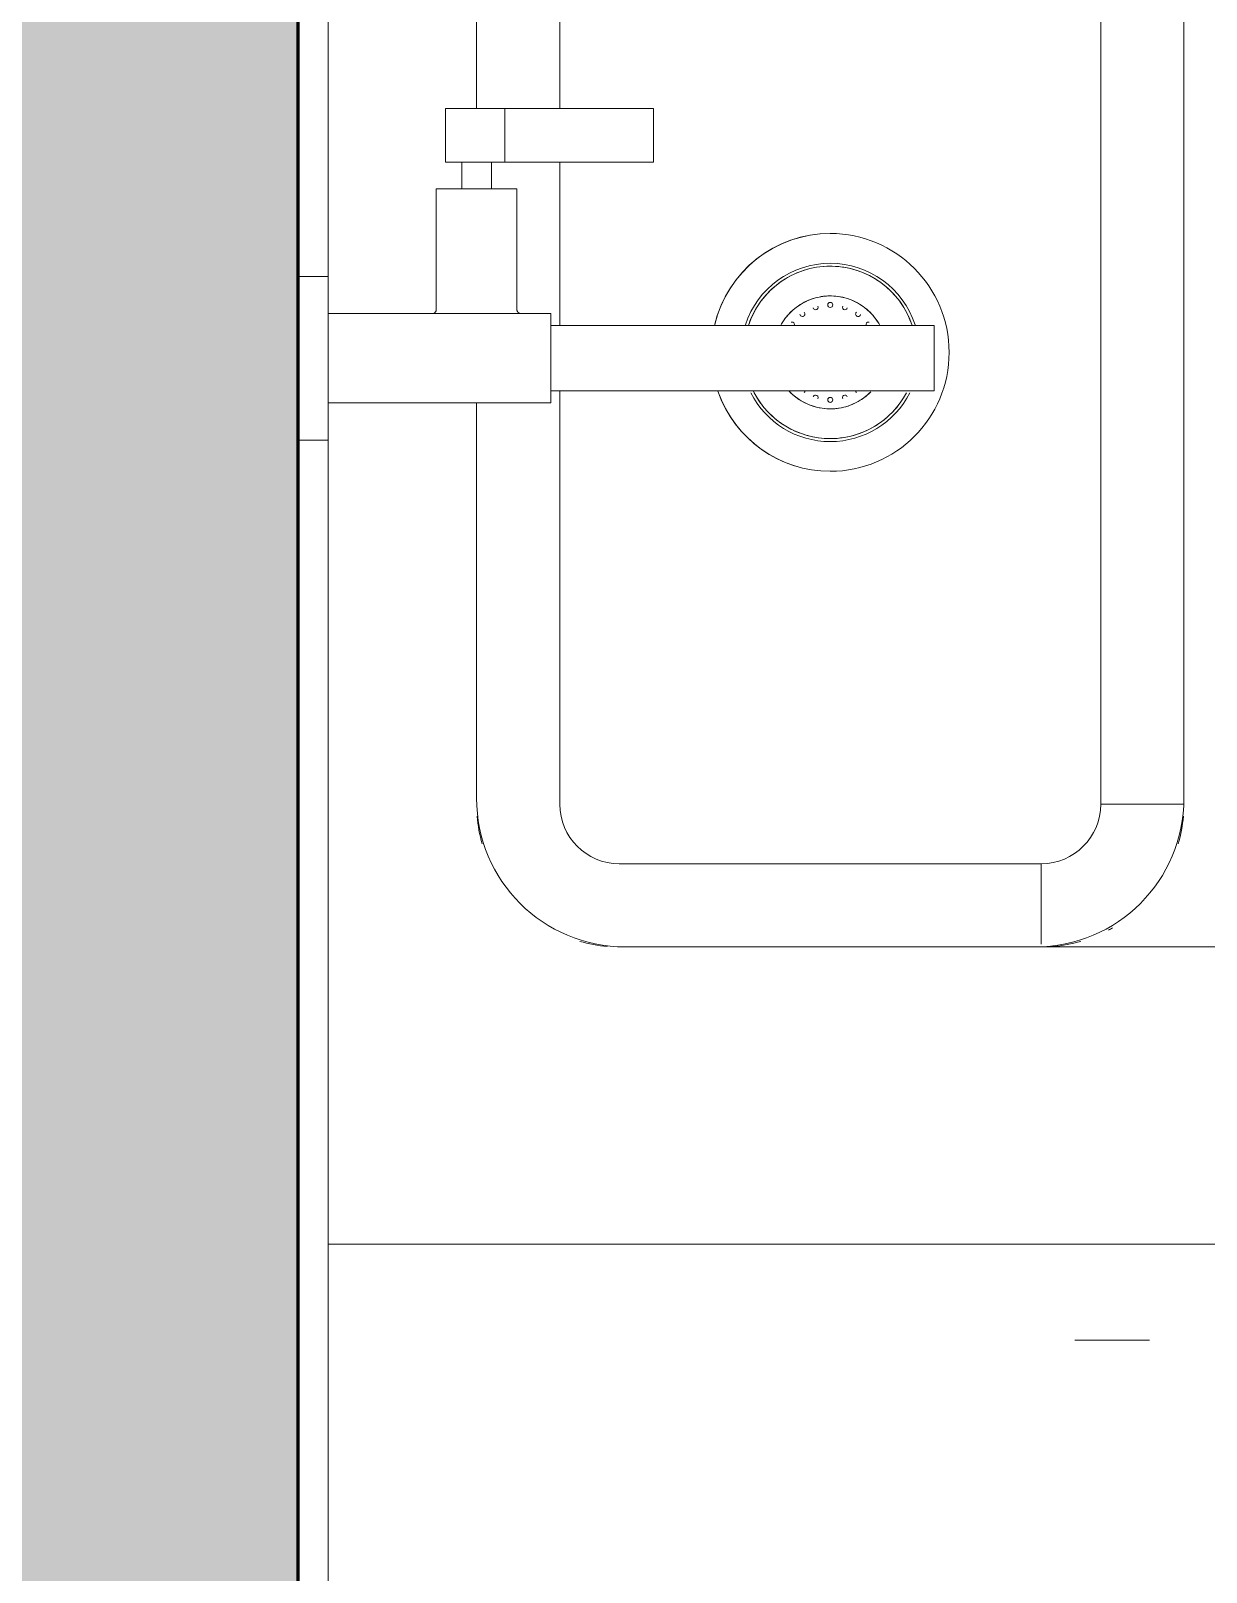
# Model space of a CAD drawing. Header units: millimetres. Extents: x -11245 to 9283, y -22520 to -3800.
# Drawn here: x -7155 to -6759, y -18370 to -17851 of the extents above; entities that cross this region are included whole.
import ezdxf

# ---------------------------------------------------------------- set-up
doc = ezdxf.new("R2010")
doc.units = ezdxf.units.MM
for name, color, linetype, lineweight in [('A-WALL', 113, 'Continuous', 25), ('A-WALL-PATT', 111, 'Continuous', 25), ('I-FURN', 30, 'Continuous', 9), ('P-SANR-FIXT', 6, 'Continuous', 9)]:
    doc.layers.add(name, color=color, linetype=linetype, lineweight=lineweight)
pattern_1 = [(0, (7064.62, 16759.65), (609.6, 152.4), [25.146, -432.054, 25.146, -432.054, -2438.4]), (0, (7064.62, 16759.65), (609.6, 152.4), [-914.4, 25.146, -889.254, 25.146, -432.054, -1066.8]), (0, (7064.62, 16759.65), (609.6, 152.4), [-2286, 25.146, -279.654, 25.146, -736.854]), (120, (7293.22, 16835.85), (-436.7823, 451.7291), [25.146, -432.054, 25.146, -432.054, -2438.4]), (120, (7293.22, 16835.85), (-436.7823, 451.7291), [-914.4, 25.146, -889.254, 25.146, -432.054, -1066.8]), (120, (7293.22, 16835.85), (-436.7823, 451.7291), [-2286, 25.146, -279.654, 25.146, -736.854]), (240, (7369.42, 17140.65), (-172.8177, -604.1291), [25.146, -432.054, 25.146, -2870.454]), (240, (7369.42, 17140.65), (-172.8177, -604.1291), [-482.346, -432.054, 25.146, -889.254, -1524]), (240, (7369.42, 17140.65), (-172.8177, -604.1291), [-1828.8, 25.146, -432.054, 25.146, -1041.654]), (240, (7369.42, 17140.65), (-172.8177, -604.1291), [-2311.146, -279.654, 25.146, -736.854])]

# ---------------------------------------------------------------- blocks, each defined once
blk = doc.blocks.new('BANCADA LAVANDERIA - BANCADA LAVANDERIA-4419173-PAGINAÇÃO DE PISO TÉRREO')
at = {"layer": 'I-FURN'}
h = blk.add_hatch(dxfattribs=at)
h.set_pattern_fill('FP_14', color=256, style=0, pattern_type=2)
h.set_pattern_definition(pattern_1)
h.paths.add_polyline_path([(0, -2380), (10, -2380), (10, -1229.47), (0, -1229.47), (0, -2342.26)])
h.paths.add_polyline_path([(10, -1174.47), (10, -726.87), (0, -726.87), (0, -1174.47), (5.09, -1174.47)])
h.paths.add_polyline_path([(2310, -900), (2320, -900), (2320, 0), (0, 0), (0, -671.87), (10, -671.87), (10, -10), (2310, -10), (2310, -626.11)])
h = blk.add_hatch(dxfattribs=at)
h.set_pattern_fill('FP_15', color=256, style=0, pattern_type=2)
h.set_pattern_definition(pattern_1)
h.paths.add_polyline_path([(10, -1500), (550, -1500), (550, -400), (1770, -400), (1770, -900), (2310, -900), (2310, -10), (10, -10), (10, -684.37), (60, -683.78), (60, -682.92), (46.44, -682.92), (46.44, -642.37), (55.17, -642.37), (54.89, -633.4), (49.59, -633.4), (50.23, -615.37), (60, -615.37), (60, -550), (62.31, -535.59), (66.7, -525), (74.64, -514.64), (87.37, -505.72), (97.87, -501.6), (116.42, -500), (410, -500), (422.94, -501.7), (435, -506.7), (445.36, -514.64), (453.3, -525), (458.3, -537.06), (460, -550), (460, -850), (458.3, -862.94), (453.3, -875), (445.36, -885.36), (435, -893.3), (422.94, -898.3), (407.82, -900), (110, -900), (97.06, -898.3), (85, -893.3), (74.64, -885.36), (66.7, -875), (61.7, -862.94), (60, -850), (60, -714.37), (10, -714.37), (10, -1186.97), (60, -1186.38), (60, -1185.52), (46.44, -1185.52), (46.44, -1144.97), (55.17, -1144.97), (54.89, -1136.01), (49.59, -1136.01), (50.41, -1117.97), (60, -1117.97), (60, -1050), (62.31, -1035.59), (66.7, -1025), (74.64, -1014.64), (85, -1006.7), (97.06, -1001.7), (110, -1000), (410, -1000), (422.94, -1001.7), (436.01, -1007.47), (445.36, -1014.64), (453.3, -1025), (458.3, -1037.06), (460, -1050), (460, -1350), (458.3, -1362.94), (453.3, -1375), (445.36, -1385.36), (435, -1393.3), (422.94, -1398.3), (407.82, -1400), (110, -1400), (97.06, -1398.3), (85, -1393.3), (74.64, -1385.36), (66.7, -1375), (61.7, -1362.94), (60, -1350), (60, -1216.97), (10, -1216.97), (10, -1497.56)])
h.paths.add_polyline_path([(84.88, -436.99), (84.88, -431), (91.25, -431), (91.25, -428.5), (69.14, -427.75), (69.14, -394.25), (84.88, -394.25), (84.88, -390.04), (118.91, -390.04), (118.91, -428.5), (112.54, -428.5), (112.54, -431), (118.91, -431), (118.91, -436.99), (86.12, -436.99)])
h = blk.add_hatch(dxfattribs=at)
h.set_pattern_fill('FP_14', color=256, style=0, pattern_type=2)
h.set_pattern_definition(pattern_1)
h.paths.add_polyline_path([(10, -2380), (60, -2380), (60, -2370), (550, -2370), (550, -1500), (10, -1500), (10, -2370)])
at = {"layer": 'I-FURN', "color": 254}
for p, q in [((10, -1174.47), (10, -726.87)), ((60, -1117.97), (60, -1050)), ((88, -1048), (88, -1117.97)), ((88, -1117.97), (88, -1048)), ((270, -1352), (270, -1048)), ((270, -1352), (270, -1048)), ((298, -1350), (298, -1050)), ((298, -1050), (298, -1350)), ((88, -1136.01), (88, -1190.97)), ((88, -1190.97), (88, -1136.01)), ((88, -1212.97), (88, -1352)), ((88, -1352), (88, -1212.97)), ((60, -1350), (60, -1216.97)), ((10, -2380), (10, -1229.47)), ((270, -1352), (297.75, -1352)), ((297.75, -1352), (270, -1352)), ((108, -1372), (250, -1372)), ((250, -1372), (108, -1372)), ((250, -1372), (250, -1399.05)), ((410, -1400), (110, -1400)), ((550, -1500), (10, -1500)), ((10, -1500), (550, -1500))]:
    blk.add_line(p, q, dxfattribs=at)
at = {"layer": 'I-FURN', "color": 254, "flags": 128}
for points in [[(179, -1171), (177.84, -1171.02), (176.68, -1171.09), (175.53, -1171.21), (174.38, -1171.37), (173.24, -1171.58), (172.11, -1171.83), (170.99, -1172.13), (169.88, -1172.47), (168.78, -1172.86), (167.71, -1173.29), (166.65, -1173.76), (165.61, -1174.28), (164.59, -1174.83), (163.6, -1175.43), (162.63, -1176.07), (161.68, -1176.74), (160.77, -1177.45), (159.88, -1178.2), (159.02, -1178.98), (158.2, -1179.8), (157.41, -1180.64), (156.65, -1181.52), (155.93, -1182.43)], [(201.75, -1182.01), (201.01, -1181.11), (200.23, -1180.25), (199.43, -1179.42), (198.59, -1178.62), (197.72, -1177.85), (196.82, -1177.12), (195.89, -1176.42), (194.93, -1175.77), (193.95, -1175.15), (192.94, -1174.57), (191.92, -1174.04), (190.87, -1173.54), (189.8, -1173.09), (188.71, -1172.68), (187.61, -1172.31), (186.5, -1171.99), (185.37, -1171.71), (184.24, -1171.48), (183.09, -1171.29), (181.94, -1171.15), (180.79, -1171.05), (179.63, -1171.01), (179, -1171)], [(179, -1181), (178.24, -1181.02), (177.48, -1181.06), (176.73, -1181.14), (175.97, -1181.24), (175.23, -1181.38), (174.48, -1181.54), (173.75, -1181.74), (173.02, -1181.96), (172.31, -1182.22), (171.6, -1182.5), (170.91, -1182.81), (170.23, -1183.15), (169.56, -1183.51), (168.91, -1183.9), (168.27, -1184.32), (167.65, -1184.76), (167.05, -1185.23), (166.47, -1185.72), (165.91, -1186.23), (165.37, -1186.76), (164.85, -1187.32), (164.36, -1187.89), (163.88, -1188.49), (163.44, -1189.1), (163.01, -1189.73), (162.61, -1190.38), (162.24, -1191.04)], [(195.59, -1190.74), (195.21, -1190.08), (194.8, -1189.44), (194.36, -1188.82), (193.9, -1188.21), (193.42, -1187.63), (192.91, -1187.06), (192.38, -1186.51), (191.83, -1185.99), (191.26, -1185.49), (190.67, -1185.01), (190.06, -1184.55), (189.44, -1184.12), (188.79, -1183.72), (188.14, -1183.34), (187.46, -1182.99), (186.78, -1182.66), (186.08, -1182.37), (185.36, -1182.1), (184.64, -1181.86), (183.91, -1181.65), (183.18, -1181.46), (182.43, -1181.31), (181.68, -1181.19), (180.93, -1181.1), (180.17, -1181.04), (179.41, -1181), (179, -1181)], [(155.24, -1183.37), (154.6, -1184.33), (153.99, -1185.32), (153.42, -1186.33), (152.9, -1187.37), (152.41, -1188.42), (151.97, -1189.49), (151.57, -1190.58)], [(206.55, -1190.97), (206.25, -1190.08), (205.83, -1189), (205.37, -1187.93), (204.87, -1186.89), (204.32, -1185.86), (203.74, -1184.86), (203.11, -1183.88), (202.45, -1182.93)], [(153.13, -1213.11), (153.68, -1214.14), (154.26, -1215.14), (154.89, -1216.12), (155.55, -1217.07)], [(165.09, -1212.94), (165.62, -1213.49), (166.17, -1214.01), (166.74, -1214.51), (167.33, -1214.99), (167.94, -1215.45), (168.56, -1215.88), (169.21, -1216.28), (169.86, -1216.66), (170.54, -1217.01), (171.22, -1217.34), (171.92, -1217.63), (172.64, -1217.9), (173.36, -1218.14), (174.09, -1218.35), (174.82, -1218.54), (175.57, -1218.69), (176.32, -1218.81), (177.07, -1218.9), (177.83, -1218.96), (178.59, -1219), (179, -1219)], [(179, -1219), (179.76, -1218.98), (180.52, -1218.94), (181.27, -1218.86), (182.03, -1218.76), (182.77, -1218.62), (183.52, -1218.46), (184.25, -1218.26), (184.98, -1218.04), (185.69, -1217.78), (186.4, -1217.5), (187.09, -1217.19), (187.77, -1216.85), (188.44, -1216.49), (189.09, -1216.1), (189.73, -1215.68), (190.35, -1215.24), (190.95, -1214.77), (191.53, -1214.28), (192.09, -1213.77), (192.63, -1213.24)], [(156.25, -1217.99), (156.99, -1218.89), (157.77, -1219.75), (158.57, -1220.58), (159.41, -1221.38), (160.28, -1222.15), (161.18, -1222.88), (162.11, -1223.58), (163.07, -1224.23), (164.05, -1224.85), (165.06, -1225.43), (166.08, -1225.96), (167.13, -1226.46), (168.2, -1226.91), (169.29, -1227.32), (170.39, -1227.69), (171.5, -1228.01), (172.63, -1228.29), (173.76, -1228.52), (174.91, -1228.71), (176.06, -1228.85), (177.21, -1228.95), (178.37, -1228.99), (179, -1229)], [(179, -1229), (180.16, -1228.98), (181.32, -1228.91), (182.47, -1228.79), (183.62, -1228.63), (184.76, -1228.42), (185.89, -1228.17), (187.01, -1227.87), (188.12, -1227.53), (189.22, -1227.14), (190.29, -1226.71), (191.35, -1226.24), (192.39, -1225.72), (193.41, -1225.17), (194.4, -1224.57), (195.37, -1223.93), (196.32, -1223.26), (197.23, -1222.55), (198.12, -1221.8), (198.98, -1221.02), (199.8, -1220.2), (200.59, -1219.36), (201.35, -1218.48), (202.07, -1217.57)], [(202.76, -1216.63), (203.4, -1215.67), (204.01, -1214.68), (204.58, -1213.67)], [(250, -1399.04), (250, -1396.25), (250, -1391.8), (250, -1386), (250, -1379.25), (250, -1372)]]:
    blk.add_lwpolyline(points, dxfattribs=at)
at = {"layer": 'I-FURN', "color": 254}
for centre, radius, start, end in [((179, -1200), 40, 90, 166.914), ((179, -1200), 40, 90, 166.4523), ((179, -1200), 40, 270, 90), ((179, -1200), 40, 270, 90), ((179, -1200), 30, 90, 162), ((179, -1200), 29, 90, 161.8255), ((179, -1200), 30, 18, 90), ((179, -1200), 29, 18.1745, 90), ((179, -1200), 19, 90, 149.7485), ((179, -1200), 19, 30.2515, 90), ((169.62, -1187.09), 0.84, 180, 270), ((169.62, -1187.09), 0.84, 270, 45), ((174.07, -1184.82), 0.84, 195, 270), ((174.07, -1184.82), 0.84, 270, 30), ((179, -1184.04), 0.84, 90, 270), ((179, -1184.04), 0.84, 270, 90), ((183.93, -1184.82), 0.84, 150, 270), ((183.93, -1184.82), 0.84, 270, 345), ((188.38, -1187.09), 0.84, 135, 270), ((188.38, -1187.09), 0.84, 270, 345), ((166.09, -1190.62), 0.84, 90, 105), ((166.09, -1190.62), 0.84, 345, 90), ((191.91, -1190.62), 0.84, 90, 195), ((191.91, -1190.62), 0.84, 75, 90), ((179, -1200), 40, 199.0667, 270), ((169.62, -1212.91), 0.84, 315, 0), ((188.38, -1212.91), 0.84, 180, 225), ((179, -1200), 40, 199.4523, 270), ((179, -1200), 30, 206.8745, 270), ((179, -1200), 29, 207.9478, 270), ((179, -1200), 19, 225, 270), ((174.07, -1215.18), 0.84, 90, 165), ((174.07, -1215.18), 0.84, 330, 90), ((179, -1215.96), 0.84, 90, 270), ((179, -1200), 19, 270, 315), ((179, -1200), 30, 270, 333.1255), ((179, -1200), 29, 270, 332.0522), ((179, -1215.96), 0.84, 270, 90), ((183.93, -1215.18), 0.84, 90, 210), ((183.93, -1215.18), 0.84, 15, 90), ((110, -1350), 50, 180, 270), ((108, -1352), 20, 180, 270), ((248, -1350), 50, 270, 360), ((250, -1352), 20, 270, 0), ((108, -1352), 48, 184.7952, 196.0902), ((250, -1352), 48, 343.9098, 355.2048), ((250, -1352), 48, 298.1024, 299.9131), ((108, -1352), 48, 253.9098, 265.2048), ((250, -1352), 48, 274.7952, 286.0902)]:
    blk.add_arc(centre, radius, start, end, dxfattribs=at)
blk = doc.blocks.new('Torneira de Parede Elite - Único-4610672-PAGINAÇÃO DE PISO TÉRREO')
at = {"layer": 'P-SANR-FIXT'}
for p, q in [((-7015.12, -17877.62), (-7015.12, -17895.66)), ((-7015.03, -17877.62), (-7015.12, -17877.62)), ((-7015.12, -17877.62), (-7012.62, -17877.62)), ((-7012.62, -17877.62), (-6997.62, -17877.62)), ((-6997.62, -17877.62), (-6995.12, -17877.62)), ((-6995.12, -17877.62), (-6995.21, -17877.62)), ((-6995.12, -17895.66), (-6995.12, -17877.62)), ((-6994.83, -17877.62), (-6995.12, -17877.62)), ((-6995.12, -17877.62), (-6994.12, -17877.62)), ((-6994.12, -17877.62), (-6945.62, -17877.62)), ((-6945.62, -17877.62), (-6945.12, -17877.62)), ((-6945.12, -17877.62), (-6945.62, -17877.62)), ((-6945.12, -17895.66), (-6945.12, -17877.62)), ((-7012.62, -17895.66), (-7015.12, -17895.66)), ((-7015.12, -17895.66), (-7015.03, -17895.66)), ((-6997.62, -17895.66), (-7012.62, -17895.66)), ((-7009.62, -17895.66), (-7009.62, -17904.62)), ((-6999.62, -17904.62), (-6999.62, -17895.66)), ((-6995.12, -17895.66), (-6997.62, -17895.66)), ((-6995.21, -17895.66), (-6995.12, -17895.66)), ((-6994.12, -17895.66), (-6995.12, -17895.66)), ((-6995.12, -17895.66), (-6994.83, -17895.66)), ((-6945.62, -17895.66), (-6994.12, -17895.66)), ((-6945.62, -17895.66), (-6945.12, -17895.66)), ((-6945.12, -17895.66), (-6945.62, -17895.66)), ((-7018.18, -17904.62), (-7018.18, -17945.18)), ((-7018.18, -17904.62), (-7004.62, -17904.62)), ((-7004.62, -17904.62), (-6991.06, -17904.62)), ((-6991.06, -17945.18), (-6991.06, -17904.62)), ((-7054.62, -17934.12), (-7064.62, -17934.12)), ((-7054.62, -17934.12), (-7054.62, -17989.12)), ((-7054.62, -17946.62), (-6979.62, -17946.62)), ((-6979.62, -17946.62), (-6979.62, -17976.62)), ((-6920.26, -17950.62), (-6979.62, -17950.62)), ((-6920.26, -17950.62), (-6862.1, -17950.62)), ((-6850.61, -17950.62), (-6862.1, -17950.62)), ((-6850.61, -17950.62), (-6850.61, -17972.62)), ((-6979.62, -17972.62), (-6920.26, -17972.62)), ((-6862.1, -17972.62), (-6920.26, -17972.62)), ((-6862.1, -17972.62), (-6850.61, -17972.62)), ((-6979.62, -17976.62), (-7054.62, -17976.62)), ((-7064.62, -17989.12), (-7054.62, -17989.12))]:
    blk.add_line(p, q, dxfattribs=at)
at = {"layer": 'P-SANR-FIXT', "flags": 128}
for points in [[(-7019.62, -17946.62), (-7019.56, -17946.62), (-7019.5, -17946.61), (-7019.45, -17946.61), (-7019.39, -17946.6), (-7019.33, -17946.59), (-7019.28, -17946.58), (-7019.22, -17946.56), (-7019.17, -17946.55), (-7019.11, -17946.53), (-7019.06, -17946.51), (-7019.01, -17946.48), (-7018.95, -17946.46), (-7018.9, -17946.43), (-7018.85, -17946.4), (-7018.8, -17946.37), (-7018.76, -17946.33), (-7018.71, -17946.3), (-7018.67, -17946.26), (-7018.63, -17946.22), (-7018.58, -17946.18), (-7018.54, -17946.14), (-7018.51, -17946.1), (-7018.47, -17946.05), (-7018.44, -17946), (-7018.41, -17945.96), (-7018.37, -17945.91), (-7018.35, -17945.86), (-7018.32, -17945.8), (-7018.3, -17945.75), (-7018.27, -17945.7), (-7018.25, -17945.64), (-7018.24, -17945.59), (-7018.22, -17945.53), (-7018.21, -17945.48), (-7018.2, -17945.42), (-7018.19, -17945.36), (-7018.18, -17945.31), (-7018.18, -17945.25), (-7018.18, -17945.19), (-7018.18, -17945.18)], [(-6991.06, -17945.18), (-6991.06, -17945.23), (-6991.06, -17945.29), (-6991.05, -17945.35), (-6991.05, -17945.41), (-6991.04, -17945.46), (-6991.02, -17945.52), (-6991.01, -17945.57), (-6990.99, -17945.63), (-6990.97, -17945.68), (-6990.95, -17945.74), (-6990.93, -17945.79), (-6990.9, -17945.84), (-6990.87, -17945.89), (-6990.84, -17945.94), (-6990.81, -17945.99), (-6990.78, -17946.04), (-6990.74, -17946.08), (-6990.71, -17946.13), (-6990.67, -17946.17), (-6990.63, -17946.21), (-6990.58, -17946.25), (-6990.54, -17946.29), (-6990.49, -17946.32), (-6990.45, -17946.36), (-6990.4, -17946.39), (-6990.35, -17946.42), (-6990.3, -17946.45), (-6990.25, -17946.47), (-6990.2, -17946.5), (-6990.14, -17946.52), (-6990.09, -17946.54), (-6990.03, -17946.56), (-6989.98, -17946.57), (-6989.92, -17946.59), (-6989.87, -17946.6), (-6989.81, -17946.61), (-6989.75, -17946.61), (-6989.69, -17946.62), (-6989.64, -17946.62), (-6989.62, -17946.62)]]:
    blk.add_lwpolyline(points, dxfattribs=at)

msp = doc.modelspace()

# ---------------------------------------------------------------- hatches: boundary and pattern name
at = {"layer": 'A-WALL-PATT'}
h = msp.add_hatch(color=256, dxfattribs=at)
h.paths.add_polyline_path([(-7064.62, -19319.65), (-7064.62, -16279.65), (-7244.62, -16279.65), (-7244.62, -19319.65), (-7175.06, -19319.65)])
h.paths.add_polyline_path([(-7064.62, -14079.65), (-7064.62, -12989.65), (-7244.62, -12989.65), (-7244.62, -14079.65), (-7175.06, -14079.65)])
h.paths.add_polyline_path([(-7244.62, -8789.65), (-7064.62, -8789.65), (-7064.62, -8039.65), (-7244.62, -8039.65), (-7244.62, -8232.94)])
h.paths.add_polyline_path([(-7244.62, -5639.65), (-7064.62, -5639.65), (-7064.62, -5479.65), (-7244.62, -5479.65)])

# ---------------------------------------------------------------- linework, layer by layer
at = {"layer": 'A-WALL', "lineweight": 60}
msp.add_line((-7064.62, -19139.65), (-7064.62, -16759.65), dxfattribs=at)

# ---------------------------------------------------------------- block references
at = {"layer": 'I-FURN', "color": 254}
msp.add_blockref('BANCADA LAVANDERIA - BANCADA LAVANDERIA-4419173-PAGINAÇÃO DE PISO TÉRREO', (-7064.62, -16759.65), dxfattribs=at)
at = {"layer": 'P-SANR-FIXT', "color": 7}
msp.add_blockref('Torneira de Parede Elite - Único-4610672-PAGINAÇÃO DE PISO TÉRREO', (0, 0), dxfattribs=at)

doc.saveas('drawing.dxf')
